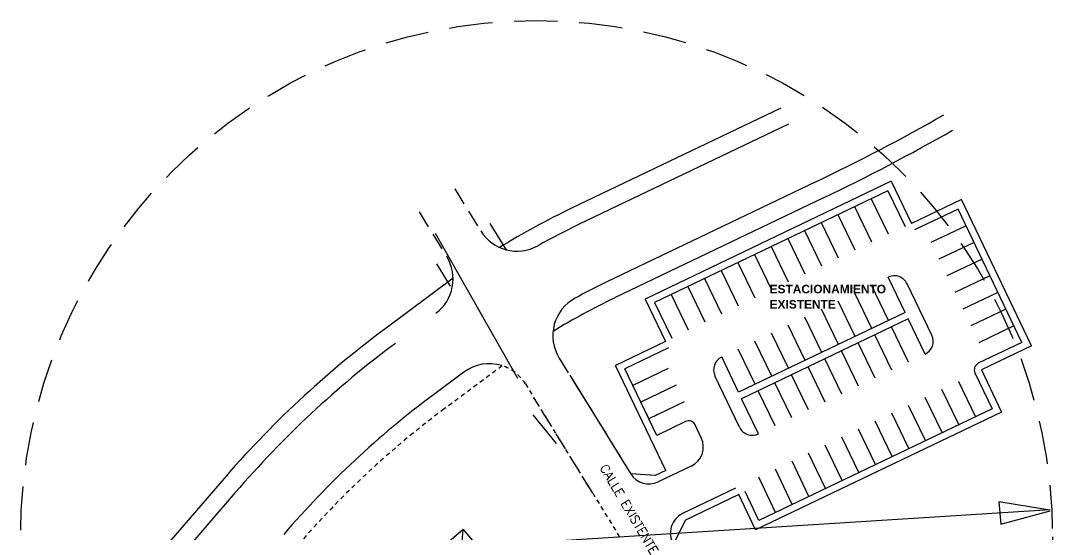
# Model space of a CAD drawing. Extents: x 268 to 383, y 668 to 793.
# Drawn here: x 353.02 to 382.74, y 778.51 to 793.3 of the extents above; entities that cross this region are included whole.
import ezdxf

# ---------------------------------------------------------------- set-up
doc = ezdxf.new("R2010")
doc.units = 0
doc.header["$LTSCALE"] = 0.5
doc.header["$MEASUREMENT"] = 0
doc.linetypes.add('DASHED2', pattern=[0.375, 0.25, -0.125])
doc.linetypes.add('DASHEDX2', pattern=[1.5, 1, -0.5])
for name, color, linetype in [('2', 1, 'CONTINUOUS'), ('9', 1, 'DASHED2'), ('CALLE', 5, 'CONTINUOUS'), ('COTAS', 1, 'CONTINUOUS'), ('DISEÑO-CORDON', 3, 'CONTINUOUS'), ('DISEÑO-ESTACIONAMIENTO', 1, 'CONTINUOUS'), ('DISEÑO-LINEA-PROPIEDAD', 3, 'CONTINUOUS'), ('ESPALDA-CORDON', 3, 'DASHEDX2'), ('MALLA', 4, 'CONTINUOUS'), ('PLUMA3', 5, 'CONTINUOUS'), ('T2', 5, 'CONTINUOUS'), ('talud', 5, 'CONTINUOUS'), ('tuberia_alumbrado', 3, 'DASHED2')]:
    doc.layers.add(name, color=color, linetype=linetype)
doc.styles.add('ALR4', font='sanssb__.ttf')
doc.styles.add('romans', font='romans.shx')

msp = doc.modelspace()

# ---------------------------------------------------------------- linework, layer by layer
at = {"layer": '9', "color": 4}
for p, q in [((366.892, 783.367, -249.937), (365.221, 782.124, -249.937)), ((367.563, 782.844, -249.937), (367.808, 782.448, -249.937)), ((369.499, 779.702, -249.937), (367.808, 782.448, -249.937)), ((369.499, 779.702, -249.937), (370.265, 778.457, -249.937))]:
    msp.add_line(p, q, dxfattribs=at)
for centre, radius, start, end in [((366.519, 782.198, -249.937), 1.228, 31.754, 72.7221), ((380.927, 761.015, -249.937), 26.311, 126.6505, 139.2763)]:
    msp.add_arc(centre, radius, start, end, dxfattribs=at)
at = {"layer": 'CALLE', "color": 6}
msp.add_line((364.96, 787.182, -249.937), (367.338, 783.014, -249.937), dxfattribs=at)
at = {"layer": 'COTAS', "color": 2}
for p, q in [((371.104, 781.865, -249.937), (371.026, 782.028, -249.937)), ((371.299, 781.932, -249.937), (371.484, 782.02, -249.937))]:
    msp.add_line(p, q, dxfattribs=at)
at = {"layer": 'DISEÑO-CORDON'}
for p, q in [((375.135, 790.324, -249.937), (369.111, 787.44, -249.937)), ((375.93, 788.663, -249.937), (369.906, 785.779, -249.937)), ((365.786, 783.182, -249.937), (364.915, 782.534, -249.937)), ((359.203, 779.716, -249.937), (357.687, 777.955, -249.937))]:
    msp.add_line(p, q, dxfattribs=at)
for centre, radius, start, end in [((351.163, 840.402, -249.937), 57.362, 295.58022, 299.73266), ((367.318, 787.895, -249.937), 1.228, 211.7053, 299.0826), ((378.625, 767.565, -249.937), 22.035, 115.5802, 119.0826), ((364.25, 785.865, -249.937), 1.228, 306.6505, 31.754), ((378.625, 767.565, -249.937), 20.194, 115.5802, 118.4878), ((369.579, 784.235, -249.937), 1.228, 118.4878, 211.7053), ((380.927, 761.015, -249.937), 28.664, 126.6505, 139.2763), ((366.519, 782.198, -249.937), 1.228, 72.7608, 126.6505), ((380.927, 761.015, -249.937), 26.823, 126.6505, 139.2763)]:
    msp.add_arc(centre, radius, start, end, dxfattribs=at)
at = {"layer": 'DISEÑO-ESTACIONAMIENTO'}
for p, q in [((378, 788.406, -249.937), (371.282, 785.19, -249.937)), ((378, 788.406, -249.937), (378.495, 787.373, -249.937)), ((377.52, 788.176, -249.937), (378.006, 787.161, -249.937)), ((377.04, 787.947, -249.937), (377.526, 786.932, -249.937)), ((380.023, 787.877, -249.937), (378.768, 787.276, -249.937)), ((381.86, 784.038, -249.937), (380.023, 787.877, -249.937)), ((376.081, 787.487, -249.937), (376.567, 786.472, -249.937)), ((376.56, 787.717, -249.937), (377.046, 786.702, -249.937)), ((375.601, 787.258, -249.937), (376.087, 786.243, -249.937)), ((380.252, 787.397, -249.937), (379.237, 786.911, -249.937)), ((375.121, 787.028, -249.937), (375.607, 786.013, -249.937)), ((380.482, 786.917, -249.937), (379.467, 786.432, -249.937)), ((374.641, 786.798, -249.937), (375.127, 785.783, -249.937)), ((373.681, 786.339, -249.937), (374.167, 785.324, -249.937)), ((374.161, 786.568, -249.937), (374.647, 785.553, -249.937)), ((380.712, 786.438, -249.937), (379.697, 785.952, -249.937)), ((373.202, 786.109, -249.937), (373.687, 785.094, -249.937)), ((372.722, 785.879, -249.937), (373.208, 784.864, -249.937)), ((378.498, 784.901, -249.937), (378.012, 785.917, -249.937)), ((379.265, 784.248, -249.937), (378.558, 785.724, -249.937)), ((380.942, 785.958, -249.937), (379.926, 785.472, -249.937)), ((371.762, 785.42, -249.937), (372.248, 784.405, -249.937)), ((372.242, 785.65, -249.937), (372.728, 784.635, -249.937)), ((377.538, 784.442, -249.937), (377.052, 785.457, -249.937)), ((378.018, 784.672, -249.937), (377.532, 785.687, -249.937)), ((381.171, 785.478, -249.937), (380.156, 784.992, -249.937)), ((371.282, 785.19, -249.937), (371.777, 784.157, -249.937)), ((377.059, 784.212, -249.937), (376.573, 785.227, -249.937)), ((378.498, 784.901, -249.937), (373.7, 782.604, -249.937)), ((376.579, 783.983, -249.937), (376.093, 784.998, -249.937)), ((381.401, 784.998, -249.937), (380.386, 784.512, -249.937)), ((378.586, 784.717, -249.937), (373.788, 782.42, -249.937)), ((375.619, 783.523, -249.937), (375.133, 784.538, -249.937)), ((376.099, 783.753, -249.937), (375.613, 784.768, -249.937)), ((379.072, 783.702, -249.937), (378.586, 784.717, -249.937)), ((381.631, 784.518, -249.937), (380.616, 784.032, -249.937)), ((375.139, 783.294, -249.937), (374.653, 784.309, -249.937)), ((378.113, 783.242, -249.937), (377.627, 784.258, -249.937)), ((378.592, 783.472, -249.937), (378.107, 784.487, -249.937)), ((374.659, 783.064, -249.937), (374.173, 784.079, -249.937)), ((377.633, 783.013, -249.937), (377.147, 784.028, -249.937)), ((381.86, 784.038, -249.937), (380.605, 783.438, -249.937)), ((371.681, 783.884, -249.937), (370.426, 783.283, -249.937)), ((373.7, 782.604, -249.937), (373.214, 783.62, -249.937)), ((374.179, 782.834, -249.937), (373.693, 783.849, -249.937)), ((377.153, 782.783, -249.937), (376.667, 783.798, -249.937)), ((376.193, 782.324, -249.937), (375.707, 783.339, -249.937)), ((376.673, 782.553, -249.937), (376.187, 783.568, -249.937)), ((371.344, 781.364, -249.937), (370.426, 783.283, -249.937)), ((371.67, 783.289, -249.937), (370.655, 782.803, -249.937)), ((373.728, 781.597, -249.937), (373.021, 783.074, -249.937)), ((375.713, 782.094, -249.937), (375.227, 783.109, -249.937)), ((380.509, 783.165, -249.937), (381.004, 782.131, -249.937)), ((371.9, 782.809, -249.937), (370.885, 782.323, -249.937)), ((375.234, 781.864, -249.937), (374.748, 782.879, -249.937)), ((380.038, 782.916, -249.937), (380.524, 781.901, -249.937)), ((374.754, 781.635, -249.937), (374.268, 782.65, -249.937)), ((379.564, 781.442, -249.937), (379.078, 782.457, -249.937)), ((380.044, 781.672, -249.937), (379.558, 782.687, -249.937)), ((372.13, 782.329, -249.937), (371.115, 781.844, -249.937)), ((374.274, 781.405, -249.937), (373.788, 782.42, -249.937)), ((381.004, 782.131, -249.937), (374.286, 778.915, -249.937)), ((379.084, 781.212, -249.937), (378.599, 782.227, -249.937)), ((378.605, 780.983, -249.937), (378.119, 781.998, -249.937)), ((372.175, 781.761, -249.937), (371.344, 781.364, -249.937)), ((372.625, 781.296, -249.937), (372.448, 781.665, -249.937)), ((377.645, 780.523, -249.937), (377.159, 781.538, -249.937)), ((378.125, 780.753, -249.937), (377.639, 781.768, -249.937)), ((377.165, 780.293, -249.937), (376.679, 781.309, -249.937)), ((376.685, 780.064, -249.937), (376.199, 781.079, -249.937)), ((376.205, 779.834, -249.937), (375.719, 780.849, -249.937)), ((372.336, 780.477, -249.937), (371.388, 780.023, -249.937)), ((375.246, 779.375, -249.937), (374.76, 780.39, -249.937)), ((375.725, 779.604, -249.937), (375.24, 780.619, -249.937)), ((374.766, 779.145, -249.937), (374.28, 780.16, -249.937)), ((373.615, 779.842, -249.937), (372.087, 779.11, -249.937)), ((374.286, 778.915, -249.937), (373.888, 779.746, -249.937))]:
    msp.add_line(p, q, dxfattribs=at)
for centre, radius, start, end in [((378.189, 785.547, -249.937), 0.409, 25.5802, 115.5802), ((378.896, 784.071, -249.937), 0.409, 295.5802, 25.5802), ((373.39, 783.25, -249.937), 0.409, 115.5802, 205.5802), ((380.694, 783.253, -249.937), 0.205, 115.5802, 205.5802), ((372.263, 781.577, -249.937), 0.205, 25.5802, 115.5802), ((374.097, 781.774, -249.937), 0.409, 205.5802, 295.5802), ((372.071, 781.031, -249.937), 0.614, 295.5802, 25.5802), ((371.123, 780.577, -249.937), 0.614, 211.5828, 295.5802), ((372.352, 778.556, -249.937), 0.614, 115.5802, 210.9367)]:
    msp.add_arc(centre, radius, start, end, dxfattribs=at)
at = {"layer": 'DISEÑO-LINEA-PROPIEDAD'}
for p, q in [((374.914, 790.785, -249.937), (368.89, 787.902, -249.937)), ((378.096, 788.679, -249.937), (371.009, 785.286, -249.937)), ((378.096, 788.679, -249.937), (378.679, 787.461, -249.937)), ((376.151, 788.201, -249.937), (370.127, 785.318, -249.937)), ((380.119, 788.15, -249.937), (378.679, 787.461, -249.937)), ((382.133, 783.942, -249.937), (380.119, 788.15, -249.937)), ((365.477, 785.885, -249.937), (363.511, 784.422, -249.937)), ((371.009, 785.286, -249.937), (371.592, 784.068, -249.937)), ((371.592, 784.068, -249.937), (370.153, 783.379, -249.937)), ((382.133, 783.942, -249.937), (380.694, 783.253, -249.937)), ((371.602, 780.353, -249.937), (370.153, 783.379, -249.937)), ((380.694, 783.253, -249.937), (381.277, 782.035, -249.937)), ((381.277, 782.035, -249.937), (374.19, 778.642, -249.937)), ((371.602, 780.353, -249.937), (371.299, 780.208, -249.937)), ((358.815, 780.049, -249.937), (357.3, 778.289, -249.937)), ((371.299, 780.208, -249.937), (370.6, 780.255, -249.937)), ((373.704, 779.657, -249.937), (372.175, 778.926, -249.937)), ((374.19, 778.642, -249.937), (373.704, 779.657, -249.937)), ((372.175, 778.926, -249.937), (371.825, 778.241, -249.937))]:
    msp.add_line(p, q, dxfattribs=at)
for centre, radius, start, end in [((351.163, 840.402, -249.937), 57.873, 295.58022, 299.73266), ((378.625, 767.565, -249.937), 22.547, 115.5802, 121.5775), ((378.625, 767.565, -249.937), 19.682, 115.5802, 121.4452), ((380.927, 761.015, -249.937), 29.176, 126.6505, 139.2763)]:
    msp.add_arc(centre, radius, start, end, dxfattribs=at)
at = {"layer": 'ESPALDA-CORDON', "linetype": 'DASHEDX2'}
for p, q in [((365.528, 788.456, -249.937), (366.273, 787.25, -249.937)), ((364.499, 787.794, -249.937), (365.294, 786.511, -249.937)), ((368.84, 783.094, -249.937), (370.544, 780.346, -249.937)), ((369.499, 779.702, -249.937), (367.808, 782.448, -249.937))]:
    msp.add_line(p, q, dxfattribs=at)
at = {"layer": 'ESPALDA-CORDON'}
for p, q in [((368.535, 783.589, -249.937), (368.84, 783.094, -249.937)), ((370.544, 780.346, -249.937), (370.6, 780.255, -249.937))]:
    msp.add_line(p, q, dxfattribs=at)
at = {"layer": 'ESPALDA-CORDON', "linetype": 'Continuous'}
msp.add_line((368.84, 783.094, -249.937), (370.544, 780.346, -249.937), dxfattribs=at)
at = {"layer": 'MALLA'}
for p, q in [((366.541, 787.458, -249.937), (367.018, 786.688, -249.937)), ((365.401, 785.659, -249.937), (365.006, 786.3, -249.937))]:
    msp.add_line(p, q, dxfattribs=at)
at = {"layer": 'PLUMA3'}
msp.add_line((368.453, 781.132, -249.937), (367.789, 781.952, -249.937), dxfattribs=at)
at = {"layer": 'talud'}
for p, q in [((365.769, 778.656, -249.937), (361.549, 775.048, -249.937)), ((365.723, 778.079, -249.937), (365.769, 778.656, -249.937)), ((365.769, 778.656, -249.937), (366.544, 777.749, -249.937))]:
    msp.add_line(p, q, dxfattribs=at)
at = {"layer": 'tuberia_alumbrado', "color": 7, "linetype": 'Continuous'}
for p, q in [((367.979, 778.299), (382.672, 779.231)), ((382.607, 779.221), (381.193, 779.446)), ((381.193, 779.446), (381.258, 778.804)), ((381.258, 778.804), (382.671, 779.189))]:
    msp.add_line(p, q, dxfattribs=at)
at = {"layer": 'tuberia_alumbrado', "ltscale": 10}
msp.add_circle((367.881, 778.444), 14.858, dxfattribs=at)

# ---------------------------------------------------------------- texts
at = {"layer": '2', "style": 'ALR4'}
for s, height, p in [('ESTACIONAMIENTO', 0.24554, (374.595, 785.452, -249.937)), ('EXISTENTE', 0.2455, (374.595, 785.013, -249.937))]:
    msp.add_text(s, height=height, dxfattribs=at).set_placement(p)
at = {"layer": 'T2', "style": 'romans'}
msp.add_text('CALLE EXISTENTE', height=0.25577, rotation=300.5848, dxfattribs=at).set_placement((369.693, 780.432, -249.937))

doc.saveas('drawing.dxf')
